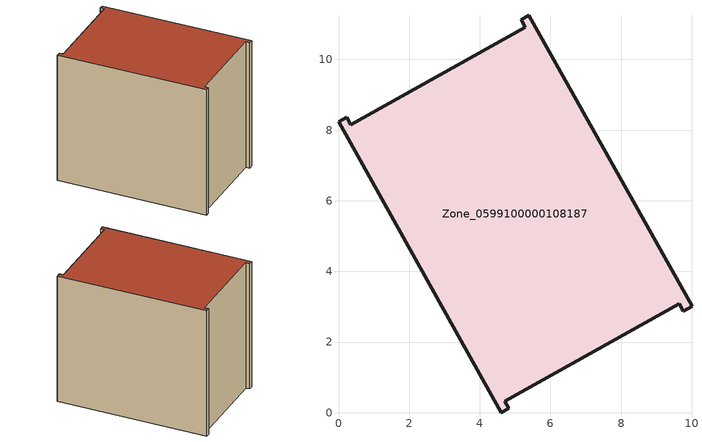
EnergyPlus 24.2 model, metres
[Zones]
Zone_0599100000108187
 floor ground (C_G): 0.35,8.16 5.29,10.92 5.17,11.13 5.39,11.25 10.01,3.02 9.76,2.88 9.64,3.09 4.71,0.33 4.82,0.12 4.61,0 0,8.24 0.23,8.37 z0
 wall outside (C_F): 4.61,0 4.82,0.12 4.71,0.33 9.64,3.09 9.76,2.88 10.01,3.02 5.39,11.25 5.17,11.13 5.29,10.92 0.35,8.16 0.23,8.37 0,8.24 4.61,0 z0:8.33
 roof outside (C_R): 0.35,8.16 0.23,8.37 0,8.24 4.61,0 4.82,0.12 4.71,0.33 9.64,3.09 9.76,2.88 10.01,3.02 5.39,11.25 5.17,11.13 5.29,10.92 z8.33
[BUILDING]
Pand.0599100000108187: North Axis=0; Terrain=City; Loads Convergence Tolerance Value=0.04; Temperature Convergence Tolerance Value=0.4; Solar Distribution=FullExterior; Maximum Number of Warmup Days=25; Minimum Number of Warmup Days=1
[Site:Location]
Rotterdam.The.Hague.AP_ZH_NLD Design_Conditions: Latitude=51.96; Longitude=4.45; Time Zone=1; Elevation=-4.5
[SITE:GROUNDTEMPERATURE:BUILDINGSURFACE]
18, 18, 18, 18, 18, 18, 18, 18, 18, 18, 18, 18
[MATERIAL] Thermal Absorptance=0.9; Solar Absorptance=0.7; Visible Absorptance=0.7
Name | Roughness | Thickness | Conductivity | Density | Specific Heat
G.TI.1965-1974 | MediumSmooth | 0.15 | 0.882353 | 540 | 1210
F.TI.1965-1974 | Rough | 0.3 | 0.697674 | 1920 | 840
R.TI.1965-1974 | MediumRough | 0.2 | 0.232558 | 1500 | 1000
[CONSTRUCTION]
C_G: G.TI.1965-1974
C_F: F.TI.1965-1974
C_R: R.TI.1965-1974
[ZONE]
Zone_0599100000108187: Type=1; Multiplier=1; Ceiling Height=Autocalculate; Volume=Autocalculate; Floor Area=autocalculate; Part of Total Floor Area=Yes
[ZONEINFILTRATION:DESIGNFLOWRATE]
Infil_Zone_0599100000108187: Zone or ZoneList or Space or SpaceList=Zone_0599100000108187; Schedule=AlwaysOn; Design Flow Rate Calculation Method=Flow/Area; Flow Rate per Floor Area=0.003; Constant Term Coefficient=1; Temperature Term Coefficient=0; Velocity Term Coefficient=0; Velocity Squared Term Coefficient=0
[HVACTEMPLATE:ZONE:IDEALLOADSAIRSYSTEM]
Zone_0599100000108187: Maximum Heating Supply Air Temperature=50; Minimum Cooling Supply Air Temperature=13; Maximum Heating Supply Air Humidity Ratio=0.0156; Minimum Cooling Supply Air Humidity Ratio=0.0077; Heating Limit=NoLimit; Cooling Limit=NoLimit; Dehumidification Control Type=ConstantSensibleHeatRatio; Cooling Sensible Heat Ratio=0.7; Dehumidification Setpoint=60; Humidification Control Type=None; Humidification Setpoint=30; Outdoor Air Method=None; Outdoor Air Flow Rate per Person=0.00944; Outdoor Air Flow Rate per Zone Floor Area=0; Outdoor Air Flow Rate per Zone=0; Demand Controlled Ventilation Type=None; Outdoor Air Economizer Type=NoEconomizer; Heat Recovery Type=None; Sensible Heat Recovery Effectiveness=0.7; Latent Heat Recovery Effectiveness=0.65
[ZONECONTROL:THERMOSTAT]
ThermostatControl_Zone_0599100000108187: Zone or ZoneList=Zone_0599100000108187; Control Type Schedule=DualSetpointControlType; Control 1=Thermostat_Zone_0599100000108187; Temperature Difference Between Cutout And Setpoint=0
[THERMOSTATSETPOINT:DUALSETPOINT]
Thermostat_Zone_0599100000108187: Heating Setpoint Temperature Schedule=HeatingSetpoint_Zone_0599100000108187; Cooling Setpoint Temperature Schedule=CoolingSetpoint_Zone_0599100000108187
[SCHEDULE:COMPACT]
HeatingSetpoint_Zone_0599100000108187: Through: 12/31, For: AllDays, Until: 24:00, 21
CoolingSetpoint_Zone_0599100000108187: Through: 12/31, For: AllDays, Until: 24:00, 24
DualSetpointControlType: Through: 12/31, For: AllDays, Until: 24:00, 4
AlwaysOn: Through: 12/31, For: AllDays, Until: 24:00, 1
